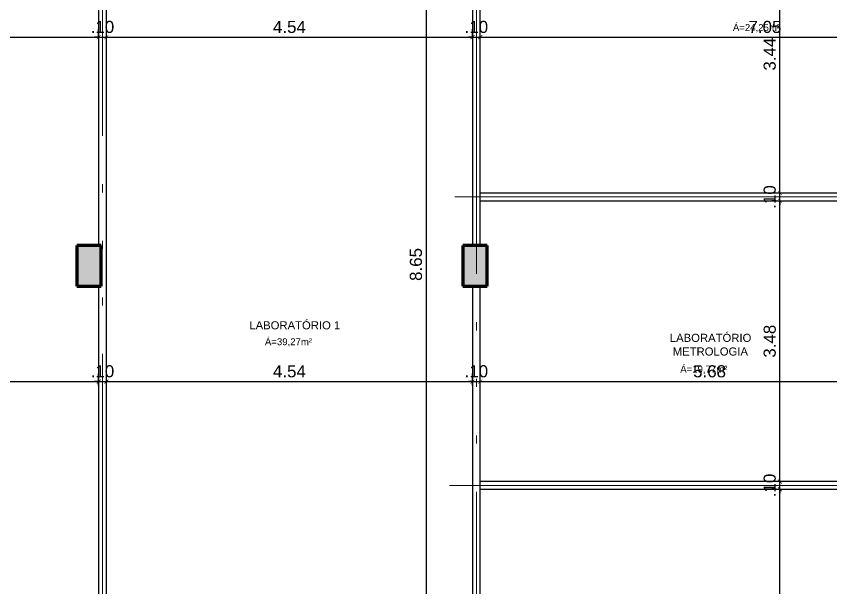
# Model space of a CAD drawing. Header units: metres. Extents: x -15851 to -15710, y 6781 to 6850.
# Drawn here: x -15745.17 to -15735.09, y 6824.36 to 6831.43 of the extents above; entities that cross this region are included whole.
import ezdxf

# ---------------------------------------------------------------- set-up
doc = ezdxf.new("R2010")
doc.units = ezdxf.units.M
doc.linetypes.add('ACAD_ISO06W100', pattern=[36, 24, -3, 0, -3, 0, -3, 0, -3])
for name, color, linetype, lineweight in [('BANCADA', 152, 'Continuous', 30), ('cota', 18, 'Continuous', 9), ('Eixo', 1, 'ACAD_ISO06W100', 0), ('parede', 8, 'Continuous', 80)]:
    doc.layers.add(name, color=color, linetype=linetype, lineweight=lineweight)
doc.layers.add('Divisórias de Gesso Acartonado', color=42, linetype='Continuous')
doc.styles.add('AMBI', font='arial.ttf')
doc.styles.add('arial', font='arial.ttf')
doc.dimstyles.new('1-50', dxfattribs={"dimtxt": 0.15, "dimasz": 0.05, "dimexe": 0.1, "dimexo": 0.15, "dimgap": 0.05, "dimtad": 1, "dimzin": 4, "dimdsep": 46, "dimtxsty": 'arial', "dimblk": 'ARCHTICK', "dimcen": 0, "dimdle": 0.08, "dimclrd": 256, "dimclre": 256, "dimclrt": 256, "dimadec": 1, "dimazin": 0, "dimtfac": 1, "dimtix": 1, "dimtmove": 0, "dimatfit": 0, "dimldrblk": 'ARCHTICK', "dimfxl": 1, "dimtolj": 1, "dimarcsym": 0})

# ---------------------------------------------------------------- blocks, each defined once
blk = doc.blocks.new('_ArchTick')
at = {"color": 0, "linetype": 'ByBlock', "const_width": 0.15}
blk.add_lwpolyline([(-0.5, -0.5), (0.5, 0.5)], dxfattribs=at)
blk = doc.blocks.new('*D218')
at = {"layer": 'cota', "lineweight": -2, "transparency": 16777216}
for p, q in [((-15749.031, 6831.169), (-15749.031, 6831.269)), ((-15744.151, 6831.169), (-15744.151, 6831.269)), ((-15749.111, 6831.169), (-15744.071, 6831.169))]:
    blk.add_line(p, q, dxfattribs=at)
at = {"layer": 'Defpoints', "color": 0, "transparency": 16777216}
for p in [(-15744.151, 6831.169), (-15749.031, 6831.019), (-15744.151, 6831.019)]:
    blk.add_point(p, dxfattribs=at)
at = {"layer": 'cota', "lineweight": -2, "transparency": 16777216, "xscale": 0.05, "yscale": 0.05, "zscale": 0.05, "rotation": 180}
blk.add_blockref('_ArchTick', (-15749.031, 6831.169), dxfattribs=at)
at = {"layer": 'cota', "lineweight": -2, "transparency": 16777216, "xscale": 0.05, "yscale": 0.05, "zscale": 0.05}
blk.add_blockref('_ArchTick', (-15744.151, 6831.169), dxfattribs=at)
at = {"layer": 'cota', "transparency": 16777216, "insert": (-15746.591, 6831.295), "char_height": 0.15, "attachment_point": 5, "style": 'arial'}
blk.add_mtext('\\A1;4.88', dxfattribs=at)
blk = doc.blocks.new('*D219')
at = {"layer": 'cota', "lineweight": -2, "transparency": 16777216}
for p, q in [((-15744.151, 6831.169), (-15744.151, 6831.269)), ((-15744.056, 6831.169), (-15744.056, 6831.269)), ((-15744.151, 6831.169), (-15744.201, 6831.169)), ((-15744.151, 6831.169), (-15744.056, 6831.169)), ((-15744.056, 6831.169), (-15744.006, 6831.169))]:
    blk.add_line(p, q, dxfattribs=at)
at = {"layer": 'Defpoints', "color": 0, "transparency": 16777216}
for p in [(-15744.056, 6831.169), (-15744.151, 6831.019), (-15744.056, 6831.019)]:
    blk.add_point(p, dxfattribs=at)
at = {"layer": 'cota', "lineweight": -2, "transparency": 16777216, "xscale": 0.05, "yscale": 0.05, "zscale": 0.05}
blk.add_blockref('_ArchTick', (-15744.151, 6831.169), dxfattribs=at)
at = {"layer": 'cota', "lineweight": -2, "transparency": 16777216, "xscale": 0.05, "yscale": 0.05, "zscale": 0.05, "rotation": 180}
blk.add_blockref('_ArchTick', (-15744.056, 6831.169), dxfattribs=at)
at = {"layer": 'cota', "transparency": 16777216, "insert": (-15744.104, 6831.295), "char_height": 0.15, "attachment_point": 5, "style": 'arial'}
blk.add_mtext('\\A1;.10', dxfattribs=at)
blk = doc.blocks.new('*D220')
at = {"layer": 'cota', "lineweight": -2, "transparency": 16777216}
for p, q in [((-15744.056, 6831.169), (-15744.056, 6831.269)), ((-15739.521, 6831.169), (-15739.521, 6831.269)), ((-15744.136, 6831.169), (-15739.441, 6831.169))]:
    blk.add_line(p, q, dxfattribs=at)
at = {"layer": 'Defpoints', "color": 0, "transparency": 16777216}
for p in [(-15739.521, 6831.169), (-15744.056, 6831.019), (-15739.521, 6831.019)]:
    blk.add_point(p, dxfattribs=at)
at = {"layer": 'cota', "lineweight": -2, "transparency": 16777216, "xscale": 0.05, "yscale": 0.05, "zscale": 0.05, "rotation": 180}
blk.add_blockref('_ArchTick', (-15744.056, 6831.169), dxfattribs=at)
at = {"layer": 'cota', "lineweight": -2, "transparency": 16777216, "xscale": 0.05, "yscale": 0.05, "zscale": 0.05}
blk.add_blockref('_ArchTick', (-15739.521, 6831.169), dxfattribs=at)
at = {"layer": 'cota', "transparency": 16777216, "insert": (-15741.789, 6831.295), "char_height": 0.15, "attachment_point": 5, "style": 'arial'}
blk.add_mtext('\\A1;4.54', dxfattribs=at)
blk = doc.blocks.new('*D221')
at = {"layer": 'cota', "lineweight": -2, "transparency": 16777216}
for p, q in [((-15739.521, 6831.169), (-15739.521, 6831.269)), ((-15739.426, 6831.169), (-15739.426, 6831.269)), ((-15739.521, 6831.169), (-15739.571, 6831.169)), ((-15739.521, 6831.169), (-15739.426, 6831.169)), ((-15739.426, 6831.169), (-15739.376, 6831.169))]:
    blk.add_line(p, q, dxfattribs=at)
at = {"layer": 'Defpoints', "color": 0, "transparency": 16777216}
for p in [(-15739.426, 6831.169), (-15739.521, 6831.019), (-15739.426, 6831.019)]:
    blk.add_point(p, dxfattribs=at)
at = {"layer": 'cota', "lineweight": -2, "transparency": 16777216, "xscale": 0.05, "yscale": 0.05, "zscale": 0.05}
blk.add_blockref('_ArchTick', (-15739.521, 6831.169), dxfattribs=at)
at = {"layer": 'cota', "lineweight": -2, "transparency": 16777216, "xscale": 0.05, "yscale": 0.05, "zscale": 0.05, "rotation": 180}
blk.add_blockref('_ArchTick', (-15739.426, 6831.169), dxfattribs=at)
at = {"layer": 'cota', "transparency": 16777216, "insert": (-15739.474, 6831.295), "char_height": 0.15, "attachment_point": 5, "style": 'arial'}
blk.add_mtext('\\A1;.10', dxfattribs=at)
blk = doc.blocks.new('*D222')
at = {"layer": 'cota', "lineweight": -2, "transparency": 16777216}
for p, q in [((-15739.426, 6831.169), (-15739.426, 6831.269)), ((-15732.376, 6831.169), (-15732.376, 6831.269)), ((-15739.506, 6831.169), (-15732.296, 6831.169))]:
    blk.add_line(p, q, dxfattribs=at)
at = {"layer": 'Defpoints', "color": 0, "transparency": 16777216}
for p in [(-15732.376, 6831.169), (-15739.426, 6831.019), (-15732.376, 6831.019)]:
    blk.add_point(p, dxfattribs=at)
at = {"layer": 'cota', "lineweight": -2, "transparency": 16777216, "xscale": 0.05, "yscale": 0.05, "zscale": 0.05, "rotation": 180}
blk.add_blockref('_ArchTick', (-15739.426, 6831.169), dxfattribs=at)
at = {"layer": 'cota', "lineweight": -2, "transparency": 16777216, "xscale": 0.05, "yscale": 0.05, "zscale": 0.05}
blk.add_blockref('_ArchTick', (-15732.376, 6831.169), dxfattribs=at)
at = {"layer": 'cota', "transparency": 16777216, "insert": (-15735.901, 6831.295), "char_height": 0.15, "attachment_point": 5, "style": 'arial'}
blk.add_mtext('\\A1;7.05', dxfattribs=at)
blk = doc.blocks.new('*D241')
at = {"layer": 'cota', "lineweight": -2, "transparency": 16777216}
for p, q in [((-15740.095, 6832.759), (-15740.095, 6823.954)), ((-15740.088, 6832.679), (-15740.195, 6832.679)), ((-15740.088, 6824.034), (-15740.195, 6824.034))]:
    blk.add_line(p, q, dxfattribs=at)
at = {"layer": 'Defpoints', "color": 0, "transparency": 16777216}
for p in [(-15739.938, 6832.679), (-15740.095, 6824.034), (-15739.938, 6824.034)]:
    blk.add_point(p, dxfattribs=at)
at = {"layer": 'cota', "lineweight": -2, "transparency": 16777216, "xscale": 0.05, "yscale": 0.05, "zscale": 0.05}
for p, rotation in [((-15740.095, 6832.679), 90), ((-15740.095, 6824.034), 270)]:
    blk.add_blockref('_ArchTick', p, dxfattribs=dict(at, rotation=rotation))
at = {"layer": 'cota', "transparency": 16777216, "insert": (-15740.222, 6828.356), "char_height": 0.15, "attachment_point": 5, "rotation": 90, "style": 'arial'}
blk.add_mtext('\\A1;8.65', dxfattribs=at)
blk = doc.blocks.new('*D250')
at = {"layer": 'cota', "lineweight": -2, "transparency": 16777216}
for p, q in [((-15749.031, 6826.858), (-15749.031, 6827.006)), ((-15744.151, 6826.858), (-15744.151, 6827.006)), ((-15749.111, 6826.906), (-15744.071, 6826.906))]:
    blk.add_line(p, q, dxfattribs=at)
at = {"layer": 'Defpoints', "color": 0, "transparency": 16777216}
for p in [(-15744.151, 6826.906), (-15749.031, 6826.708), (-15744.151, 6826.708)]:
    blk.add_point(p, dxfattribs=at)
at = {"layer": 'cota', "lineweight": -2, "transparency": 16777216, "xscale": 0.05, "yscale": 0.05, "zscale": 0.05, "rotation": 180}
blk.add_blockref('_ArchTick', (-15749.031, 6826.906), dxfattribs=at)
at = {"layer": 'cota', "lineweight": -2, "transparency": 16777216, "xscale": 0.05, "yscale": 0.05, "zscale": 0.05}
blk.add_blockref('_ArchTick', (-15744.151, 6826.906), dxfattribs=at)
at = {"layer": 'cota', "transparency": 16777216, "insert": (-15746.591, 6827.033), "char_height": 0.15, "attachment_point": 5, "style": 'arial'}
blk.add_mtext('\\A1;4.88', dxfattribs=at)
blk = doc.blocks.new('*D251')
at = {"layer": 'cota', "lineweight": -2, "transparency": 16777216}
for p, q in [((-15744.151, 6826.858), (-15744.151, 6827.006)), ((-15744.056, 6826.858), (-15744.056, 6827.006)), ((-15744.151, 6826.906), (-15744.201, 6826.906)), ((-15744.151, 6826.906), (-15744.056, 6826.906)), ((-15744.056, 6826.906), (-15744.006, 6826.906))]:
    blk.add_line(p, q, dxfattribs=at)
at = {"layer": 'Defpoints', "color": 0, "transparency": 16777216}
for p in [(-15744.056, 6826.906), (-15744.151, 6826.708), (-15744.056, 6826.708)]:
    blk.add_point(p, dxfattribs=at)
at = {"layer": 'cota', "lineweight": -2, "transparency": 16777216, "xscale": 0.05, "yscale": 0.05, "zscale": 0.05}
blk.add_blockref('_ArchTick', (-15744.151, 6826.906), dxfattribs=at)
at = {"layer": 'cota', "lineweight": -2, "transparency": 16777216, "xscale": 0.05, "yscale": 0.05, "zscale": 0.05, "rotation": 180}
blk.add_blockref('_ArchTick', (-15744.056, 6826.906), dxfattribs=at)
at = {"layer": 'cota', "transparency": 16777216, "insert": (-15744.104, 6827.033), "char_height": 0.15, "attachment_point": 5, "style": 'arial'}
blk.add_mtext('\\A1;.10', dxfattribs=at)
blk = doc.blocks.new('*D252')
at = {"layer": 'cota', "lineweight": -2, "transparency": 16777216}
for p, q in [((-15744.056, 6826.858), (-15744.056, 6827.006)), ((-15739.521, 6826.858), (-15739.521, 6827.006)), ((-15744.136, 6826.906), (-15739.441, 6826.906))]:
    blk.add_line(p, q, dxfattribs=at)
at = {"layer": 'Defpoints', "color": 0, "transparency": 16777216}
for p in [(-15739.521, 6826.906), (-15744.056, 6826.708), (-15739.521, 6826.708)]:
    blk.add_point(p, dxfattribs=at)
at = {"layer": 'cota', "lineweight": -2, "transparency": 16777216, "xscale": 0.05, "yscale": 0.05, "zscale": 0.05, "rotation": 180}
blk.add_blockref('_ArchTick', (-15744.056, 6826.906), dxfattribs=at)
at = {"layer": 'cota', "lineweight": -2, "transparency": 16777216, "xscale": 0.05, "yscale": 0.05, "zscale": 0.05}
blk.add_blockref('_ArchTick', (-15739.521, 6826.906), dxfattribs=at)
at = {"layer": 'cota', "transparency": 16777216, "insert": (-15741.789, 6827.033), "char_height": 0.15, "attachment_point": 5, "style": 'arial'}
blk.add_mtext('\\A1;4.54', dxfattribs=at)
blk = doc.blocks.new('*D253')
at = {"layer": 'cota', "lineweight": -2, "transparency": 16777216}
for p, q in [((-15739.521, 6826.858), (-15739.521, 6827.006)), ((-15739.426, 6826.858), (-15739.426, 6827.006)), ((-15739.521, 6826.906), (-15739.571, 6826.906)), ((-15739.521, 6826.906), (-15739.426, 6826.906)), ((-15739.426, 6826.906), (-15739.376, 6826.906))]:
    blk.add_line(p, q, dxfattribs=at)
at = {"layer": 'Defpoints', "color": 0, "transparency": 16777216}
for p in [(-15739.426, 6826.906), (-15739.521, 6826.708), (-15739.426, 6826.708)]:
    blk.add_point(p, dxfattribs=at)
at = {"layer": 'cota', "lineweight": -2, "transparency": 16777216, "xscale": 0.05, "yscale": 0.05, "zscale": 0.05}
blk.add_blockref('_ArchTick', (-15739.521, 6826.906), dxfattribs=at)
at = {"layer": 'cota', "lineweight": -2, "transparency": 16777216, "xscale": 0.05, "yscale": 0.05, "zscale": 0.05, "rotation": 180}
blk.add_blockref('_ArchTick', (-15739.426, 6826.906), dxfattribs=at)
at = {"layer": 'cota', "transparency": 16777216, "insert": (-15739.474, 6827.033), "char_height": 0.15, "attachment_point": 5, "style": 'arial'}
blk.add_mtext('\\A1;.10', dxfattribs=at)
blk = doc.blocks.new('*D372')
at = {"layer": 'cota', "lineweight": -2, "transparency": 16777216}
for p, q in [((-15739.426, 6826.858), (-15739.426, 6827.006)), ((-15733.746, 6826.699), (-15733.746, 6827.006)), ((-15739.506, 6826.906), (-15733.666, 6826.906))]:
    blk.add_line(p, q, dxfattribs=at)
at = {"layer": 'Defpoints', "color": 0, "transparency": 16777216}
for p in [(-15733.746, 6826.906), (-15739.426, 6826.708), (-15733.746, 6826.549)]:
    blk.add_point(p, dxfattribs=at)
at = {"layer": 'cota', "lineweight": -2, "transparency": 16777216, "xscale": 0.05, "yscale": 0.05, "zscale": 0.05, "rotation": 180}
blk.add_blockref('_ArchTick', (-15739.426, 6826.906), dxfattribs=at)
at = {"layer": 'cota', "lineweight": -2, "transparency": 16777216, "xscale": 0.05, "yscale": 0.05, "zscale": 0.05}
blk.add_blockref('_ArchTick', (-15733.746, 6826.906), dxfattribs=at)
at = {"layer": 'cota', "transparency": 16777216, "insert": (-15736.586, 6827.033), "char_height": 0.15, "attachment_point": 5, "style": 'arial'}
blk.add_mtext('\\A1;5.68', dxfattribs=at)
blk = doc.blocks.new('*D384')
at = {"layer": 'cota', "lineweight": -2, "transparency": 16777216}
for p, q in [((-15735.715, 6822.409), (-15735.715, 6825.654)), ((-15735.763, 6825.574), (-15735.815, 6825.574)), ((-15735.111, 6822.489), (-15735.815, 6822.489))]:
    blk.add_line(p, q, dxfattribs=at)
at = {"layer": 'Defpoints', "color": 0, "transparency": 16777216}
for p in [(-15735.715, 6825.574), (-15735.613, 6825.574), (-15734.961, 6822.489)]:
    blk.add_point(p, dxfattribs=at)
at = {"layer": 'cota', "lineweight": -2, "transparency": 16777216, "xscale": 0.05, "yscale": 0.05, "zscale": 0.05}
for p, rotation in [((-15735.715, 6825.574), 90), ((-15735.715, 6822.489), 270)]:
    blk.add_blockref('_ArchTick', p, dxfattribs=dict(at, rotation=rotation))
at = {"layer": 'cota', "transparency": 16777216, "insert": (-15735.841, 6824.031), "char_height": 0.15, "attachment_point": 5, "rotation": 90, "style": 'arial'}
blk.add_mtext('\\A1;3.09', dxfattribs=at)
blk = doc.blocks.new('*D272')
at = {"layer": 'cota', "lineweight": -2, "transparency": 16777216}
for p, q in [((-15735.763, 6825.669), (-15735.815, 6825.669)), ((-15735.715, 6825.669), (-15735.715, 6825.719)), ((-15735.715, 6825.574), (-15735.715, 6825.669)), ((-15735.763, 6825.574), (-15735.815, 6825.574)), ((-15735.715, 6825.574), (-15735.715, 6825.524))]:
    blk.add_line(p, q, dxfattribs=at)
at = {"layer": 'Defpoints', "color": 0, "transparency": 16777216}
for p in [(-15735.715, 6825.669), (-15735.613, 6825.669), (-15735.613, 6825.574)]:
    blk.add_point(p, dxfattribs=at)
at = {"layer": 'cota', "lineweight": -2, "transparency": 16777216, "xscale": 0.05, "yscale": 0.05, "zscale": 0.05}
for p, rotation in [((-15735.715, 6825.669), 270), ((-15735.715, 6825.574), 90)]:
    blk.add_blockref('_ArchTick', p, dxfattribs=dict(at, rotation=rotation))
at = {"layer": 'cota', "transparency": 16777216, "insert": (-15735.841, 6825.621), "char_height": 0.15, "attachment_point": 5, "rotation": 90, "style": 'arial'}
blk.add_mtext('\\A1;.10', dxfattribs=at)
blk = doc.blocks.new('*D273')
at = {"layer": 'cota', "lineweight": -2, "transparency": 16777216}
for p, q in [((-15735.715, 6825.589), (-15735.715, 6829.224)), ((-15735.763, 6829.144), (-15735.815, 6829.144)), ((-15735.763, 6825.669), (-15735.815, 6825.669))]:
    blk.add_line(p, q, dxfattribs=at)
at = {"layer": 'Defpoints', "color": 0, "transparency": 16777216}
for p in [(-15735.715, 6829.144), (-15735.613, 6829.144), (-15735.613, 6825.669)]:
    blk.add_point(p, dxfattribs=at)
at = {"layer": 'cota', "lineweight": -2, "transparency": 16777216, "xscale": 0.05, "yscale": 0.05, "zscale": 0.05}
for p, rotation in [((-15735.715, 6829.144), 90), ((-15735.715, 6825.669), 270)]:
    blk.add_blockref('_ArchTick', p, dxfattribs=dict(at, rotation=rotation))
at = {"layer": 'cota', "transparency": 16777216, "insert": (-15735.841, 6827.406), "char_height": 0.15, "attachment_point": 5, "rotation": 90, "style": 'arial'}
blk.add_mtext('\\A1;3.48', dxfattribs=at)
blk = doc.blocks.new('*D274')
at = {"layer": 'cota', "lineweight": -2, "transparency": 16777216}
for p, q in [((-15735.715, 6829.239), (-15735.715, 6829.289)), ((-15735.763, 6829.239), (-15735.815, 6829.239)), ((-15735.715, 6829.144), (-15735.715, 6829.239)), ((-15735.763, 6829.144), (-15735.815, 6829.144)), ((-15735.715, 6829.144), (-15735.715, 6829.094))]:
    blk.add_line(p, q, dxfattribs=at)
at = {"layer": 'Defpoints', "color": 0, "transparency": 16777216}
for p in [(-15735.715, 6829.239), (-15735.613, 6829.239), (-15735.613, 6829.144)]:
    blk.add_point(p, dxfattribs=at)
at = {"layer": 'cota', "lineweight": -2, "transparency": 16777216, "xscale": 0.05, "yscale": 0.05, "zscale": 0.05}
for p, rotation in [((-15735.715, 6829.239), 270), ((-15735.715, 6829.144), 90)]:
    blk.add_blockref('_ArchTick', p, dxfattribs=dict(at, rotation=rotation))
at = {"layer": 'cota', "transparency": 16777216, "insert": (-15735.841, 6829.191), "char_height": 0.15, "attachment_point": 5, "rotation": 90, "style": 'arial'}
blk.add_mtext('\\A1;.10', dxfattribs=at)
blk = doc.blocks.new('*D275')
at = {"layer": 'cota', "lineweight": -2, "transparency": 16777216}
for p, q in [((-15735.715, 6829.159), (-15735.715, 6832.759)), ((-15735.763, 6832.679), (-15735.815, 6832.679)), ((-15735.763, 6829.239), (-15735.815, 6829.239))]:
    blk.add_line(p, q, dxfattribs=at)
at = {"layer": 'Defpoints', "color": 0, "transparency": 16777216}
for p in [(-15735.715, 6832.679), (-15735.613, 6832.679), (-15735.613, 6829.239)]:
    blk.add_point(p, dxfattribs=at)
at = {"layer": 'cota', "lineweight": -2, "transparency": 16777216, "xscale": 0.05, "yscale": 0.05, "zscale": 0.05}
for p, rotation in [((-15735.715, 6832.679), 90), ((-15735.715, 6829.239), 270)]:
    blk.add_blockref('_ArchTick', p, dxfattribs=dict(at, rotation=rotation))
at = {"layer": 'cota', "transparency": 16777216, "insert": (-15735.841, 6830.959), "char_height": 0.15, "attachment_point": 5, "rotation": 90, "style": 'arial'}
blk.add_mtext('\\A1;3.44', dxfattribs=at)
blk = doc.blocks.new('flksdf')
at = {"layer": 'parede'}
h = blk.add_hatch(color=256, dxfattribs=at)
h.paths.add_polyline_path([(-15678.417, 6819.439), (-15678.717, 6819.439), (-15678.717, 6819.239), (-15678.417, 6819.239)])
h.paths.add_polyline_path([(-15683.047, 6819.439), (-15683.347, 6819.439), (-15683.347, 6819.239), (-15683.047, 6819.239)])
h.paths.add_polyline_path([(-15685.737, 6819.439), (-15686.037, 6819.439), (-15686.037, 6819.239), (-15685.737, 6819.239)])
h.paths.add_polyline_path([(-15687.827, 6822.489), (-15688.127, 6822.489), (-15688.127, 6821.989), (-15687.827, 6821.989)])
h.paths.add_polyline_path([(-15692.607, 6822.489), (-15692.907, 6822.489), (-15692.907, 6821.989), (-15692.607, 6821.989)])
h.paths.add_polyline_path([(-15697.387, 6822.489), (-15697.687, 6822.489), (-15697.687, 6821.989), (-15697.387, 6821.989)])
h.paths.add_polyline_path([(-15697.387, 6828.589), (-15697.687, 6828.589), (-15697.687, 6828.089), (-15697.387, 6828.089)])
h.paths.add_polyline_path([(-15692.607, 6828.589), (-15692.907, 6828.589), (-15692.907, 6828.089), (-15692.607, 6828.089)])
h.paths.add_polyline_path([(-15687.827, 6828.589), (-15688.127, 6828.589), (-15688.127, 6828.089), (-15687.827, 6828.089)])
h.paths.add_polyline_path([(-15683.047, 6828.589), (-15683.347, 6828.589), (-15683.347, 6828.089), (-15683.047, 6828.089)])
h.paths.add_polyline_path([(-15678.267, 6828.589), (-15678.567, 6828.589), (-15678.567, 6828.089), (-15678.267, 6828.089)])
h.paths.add_polyline_path([(-15678.267, 6822.489), (-15678.567, 6822.489), (-15678.567, 6821.989), (-15678.267, 6821.989)])
h.paths.add_polyline_path([(-15673.487, 6822.489), (-15673.787, 6822.489), (-15673.787, 6821.989), (-15673.487, 6821.989)])
h.paths.add_polyline_path([(-15673.487, 6828.589), (-15673.787, 6828.589), (-15673.787, 6828.089), (-15673.487, 6828.089)])
h.paths.add_polyline_path([(-15673.487, 6834.819), (-15673.787, 6834.819), (-15673.787, 6834.319), (-15673.487, 6834.319)])
h.paths.add_polyline_path([(-15678.267, 6834.819), (-15678.567, 6834.819), (-15678.567, 6834.319), (-15678.267, 6834.319)])
h.paths.add_polyline_path([(-15680.597, 6832.839), (-15680.897, 6832.839), (-15680.897, 6832.639), (-15680.597, 6832.639)])
h.paths.add_polyline_path([(-15683.162, 6834.819), (-15683.462, 6834.819), (-15683.462, 6834.319), (-15683.162, 6834.319)])
h.paths.add_polyline_path([(-15687.632, 6834.819), (-15687.932, 6834.819), (-15687.932, 6834.319), (-15687.632, 6834.319)])
h.paths.add_polyline_path([(-15685.437, 6832.839), (-15685.737, 6832.839), (-15685.737, 6832.639), (-15685.437, 6832.639)])
h.paths.add_polyline_path([(-15690.277, 6832.839), (-15690.577, 6832.839), (-15690.577, 6832.639), (-15690.277, 6832.639)])
h.paths.add_polyline_path([(-15692.607, 6834.819), (-15692.907, 6834.819), (-15692.907, 6834.319), (-15692.607, 6834.319)])
h.paths.add_polyline_path([(-15697.387, 6834.819), (-15697.687, 6834.819), (-15697.687, 6834.319), (-15697.387, 6834.319)])
h.paths.add_polyline_path([(-15692.257, 6838.269), (-15692.657, 6838.269), (-15692.657, 6838.069), (-15692.257, 6838.069)])
h.paths.add_polyline_path([(-15687.777, 6838.269), (-15688.177, 6838.269), (-15688.177, 6838.069), (-15687.777, 6838.069)])
h.paths.add_polyline_path([(-15682.997, 6838.269), (-15683.397, 6838.269), (-15683.397, 6838.069), (-15682.997, 6838.069)])
h.paths.add_polyline_path([(-15678.527, 6838.269), (-15678.927, 6838.269), (-15678.927, 6838.069), (-15678.527, 6838.069)])
for p, q in [((-15692.607, 6828.589), (-15692.907, 6828.589)), ((-15692.907, 6828.589), (-15692.907, 6828.089)), ((-15692.607, 6828.089), (-15692.607, 6828.589)), ((-15687.827, 6828.589), (-15688.127, 6828.589)), ((-15688.127, 6828.589), (-15688.127, 6828.089)), ((-15687.827, 6828.089), (-15687.827, 6828.589)), ((-15692.907, 6828.089), (-15692.607, 6828.089)), ((-15688.127, 6828.089), (-15687.827, 6828.089))]:
    blk.add_line(p, q, dxfattribs=at)
at = {"layer": 'parede', "style": 'AMBI'}
for s, height, p in [('Á=24,25m²', 0.085, (-15684.783, 6831.246)), ('LABORATÓRIO 1', 0.1, (-15690.771, 6827.553)), ('Á=39,27m²', 0.085, (-15690.578, 6827.357)), ('LABORATÓRIO', 0.1, (-15685.564, 6827.398)), ('METROLOGIA', 0.1, (-15685.528, 6827.229)), ('Á=19,77m²', 0.085, (-15685.435, 6827.018))]:
    blk.add_text(s, height=height, dxfattribs=at).set_placement(p)

msp = doc.modelspace()

# ---------------------------------------------------------------- linework, layer by layer
at = {"layer": 'Divisórias de Gesso Acartonado'}
for points in [[(-15744.151, 6828.089), (-15744.151, 6823.669), (-15744.056, 6823.669), (-15744.056, 6833.259), (-15744.151, 6833.259), (-15744.151, 6828.589)], [(-15739.521, 6832.679), (-15739.521, 6828.589)], [(-15739.426, 6828.589), (-15739.426, 6832.679)], [(-15739.426, 6829.144), (-15733.746, 6829.144), (-15733.746, 6826.549), (-15733.651, 6826.549), (-15733.651, 6829.239), (-15739.426, 6829.239)], [(-15739.521, 6828.089), (-15739.521, 6823.669), (-15739.426, 6823.669), (-15739.426, 6828.089)], [(-15739.426, 6825.574), (-15733.746, 6825.574), (-15733.746, 6825.544), (-15733.651, 6825.544), (-15733.651, 6825.699), (-15733.746, 6825.699), (-15733.746, 6825.669), (-15739.426, 6825.669)]]:
    msp.add_lwpolyline(points, dxfattribs=at)
at = {"layer": 'Eixo', "ltscale": 0.2}
for p, q in [((-15744.104, 6834.748), (-15744.104, 6822.377)), ((-15739.474, 6833.04), (-15739.474, 6822.377)), ((-15739.742, 6829.191), (-15732.09, 6829.191)), ((-15739.807, 6825.621), (-15733.46, 6825.621))]:
    msp.add_line(p, q, dxfattribs=at)

# ---------------------------------------------------------------- block references
at = {"layer": 'BANCADA'}
msp.add_blockref('flksdf', (-51.514, 0), dxfattribs=at)

# ---------------------------------------------------------------- dimensions: what is measured, and where the dimension line sits
at = {"layer": 'cota'}
for base, p1, p2, picture, middle in [((-15740.095021002, 6824.033673836), (-15739.937780889, 6832.678673836), (-15739.937780889, 6824.033673836), '*D241', (-15740.22160695, 6828.356173836)), ((-15735.715, 6832.679), (-15735.613, 6829.239), (-15735.613, 6832.679), '*D275', (-15735.841, 6830.959)), ((-15735.714518327, 6829.238673836), (-15735.612804199, 6829.143673836), (-15735.612804199, 6829.238673836), '*D274', (-15735.841104275, 6829.191173836)), ((-15735.714518327, 6829.143673836), (-15735.612804199, 6825.668673836), (-15735.612804199, 6829.143673836), '*D273', (-15735.841155434, 6827.406173836)), ((-15735.714518327, 6825.668673836), (-15735.612804199, 6825.573673836), (-15735.612804199, 6825.668673836), '*D272', (-15735.841104275, 6825.621173836)), ((-15735.714518326, 6825.573673836), (-15734.961088308, 6822.488673836), (-15735.612804199, 6825.573673836), '*D384', (-15735.841155434, 6824.031173836))]:
    dim = msp.add_linear_dim(base=base, p1=p1, p2=p2, angle=90, dimstyle='1-50', override={"dimtmove": 1}, dxfattribs=at)
    dim.commit()
    dim.dimension.update_dxf_attribs({"geometry": picture, "text_midpoint": middle})
for base, p1, p2, picture, middle in [((-15744.151, 6831.169), (-15749.031, 6831.019), (-15744.151, 6831.019), '*D218', (-15746.591, 6831.295)), ((-15744.056088308, 6831.168745784), (-15744.151088308, 6831.018541913), (-15744.056088308, 6831.018541913), '*D219', (-15744.103588308, 6831.295331732)), ((-15739.521088308, 6831.168745784), (-15744.056088308, 6831.018541913), (-15739.521088308, 6831.018541913), '*D220', (-15741.788588308, 6831.295024775)), ((-15739.426088308, 6831.168745784), (-15739.521088308, 6831.018541913), (-15739.426088308, 6831.018541913), '*D221', (-15739.473588308, 6831.295331732)), ((-15732.376, 6831.169), (-15739.426, 6831.019), (-15732.376, 6831.019), '*D222', (-15735.901, 6831.295)), ((-15744.151, 6826.906), (-15749.031, 6826.708), (-15744.151, 6826.708), '*D250', (-15746.591, 6827.033)), ((-15744.056088308, 6826.906260133), (-15744.151088308, 6826.70770212), (-15744.056088308, 6826.70770212), '*D251', (-15744.103588308, 6827.032846081)), ((-15739.521088308, 6826.906260133), (-15744.056088308, 6826.70770212), (-15739.521088308, 6826.70770212), '*D252', (-15741.788588308, 6827.032539123)), ((-15739.426088308, 6826.906260133), (-15739.521088308, 6826.70770212), (-15739.426088308, 6826.70770212), '*D253', (-15739.473588308, 6827.032846081)), ((-15733.746, 6826.906), (-15739.426, 6826.708), (-15733.746, 6826.549), '*D372', (-15736.586, 6827.033))]:
    dim = msp.add_linear_dim(base=base, p1=p1, p2=p2, dimstyle='1-50', override={"dimtmove": 1}, dxfattribs=at)
    dim.commit()
    dim.dimension.update_dxf_attribs({"geometry": picture, "text_midpoint": middle})

doc.saveas('drawing.dxf')
